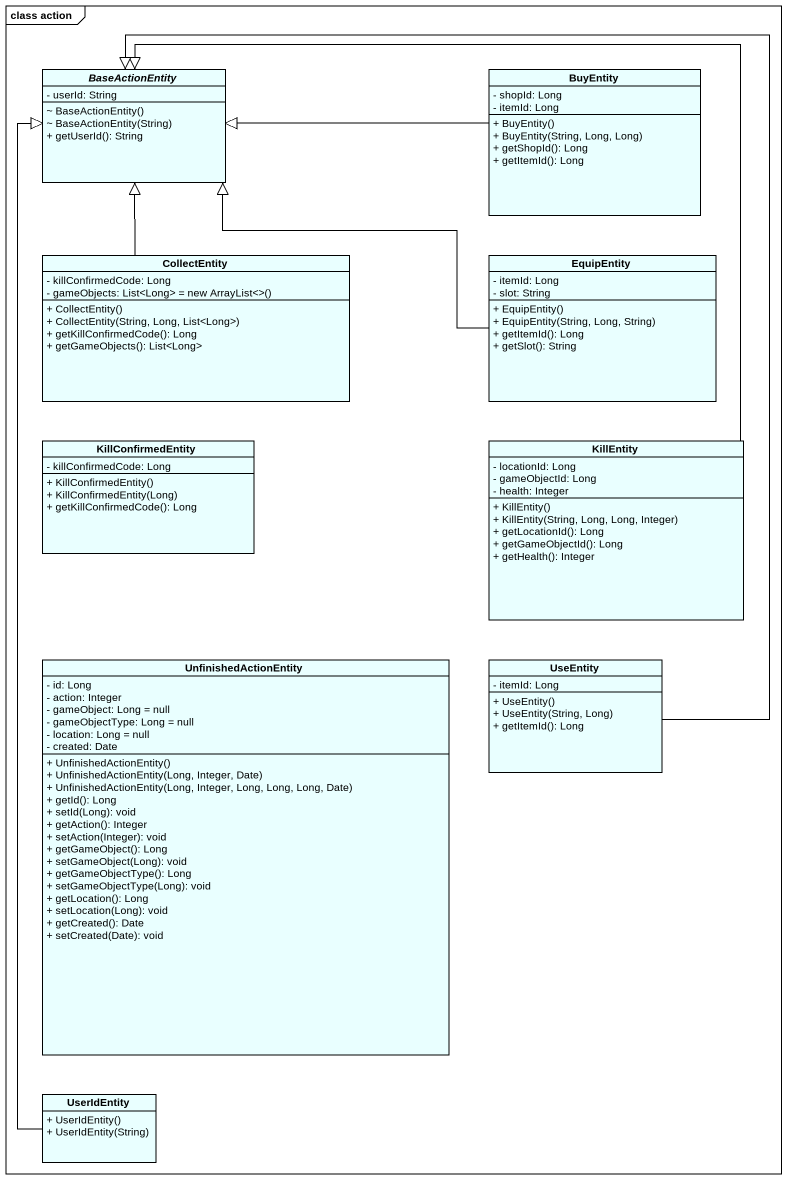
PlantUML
@startuml
mainframe class action
hide circle
hide empty members
skinparam classAttributeIconSize 0
abstract class BaseActionEntity #E9FFFF {
  - userId: String
  ~ BaseActionEntity()
  ~ BaseActionEntity(String)
  + getUserId(): String
}
class BuyEntity #E9FFFF {
  - shopId: Long
  - itemId: Long
  + BuyEntity()
  + BuyEntity(String, Long, Long)
  + getShopId(): Long
  + getItemId(): Long
}
class CollectEntity #E9FFFF {
  - killConfirmedCode: Long
  {field} - gameObjects: List<Long> = new ArrayList<>()
  + CollectEntity()
  + CollectEntity(String, Long, List<Long>)
  + getKillConfirmedCode(): Long
  + getGameObjects(): List<Long>
}
class EquipEntity #E9FFFF {
  - itemId: Long
  - slot: String
  + EquipEntity()
  + EquipEntity(String, Long, String)
  + getItemId(): Long
  + getSlot(): String
}
class KillConfirmedEntity #E9FFFF {
  - killConfirmedCode: Long
  + KillConfirmedEntity()
  + KillConfirmedEntity(Long)
  + getKillConfirmedCode(): Long
}
class KillEntity #E9FFFF {
  - locationId: Long
  - gameObjectId: Long
  - health: Integer
  + KillEntity()
  + KillEntity(String, Long, Long, Integer)
  + getLocationId(): Long
  + getGameObjectId(): Long
  + getHealth(): Integer
}
class UnfinishedActionEntity #E9FFFF {
  - id: Long
  - action: Integer
  - gameObject: Long = null
  - gameObjectType: Long = null
  - location: Long = null
  - created: Date
  + UnfinishedActionEntity()
  + UnfinishedActionEntity(Long, Integer, Date)
  + UnfinishedActionEntity(Long, Integer, Long, Long, Long, Date)
  + getId(): Long
  + setId(Long): void
  + getAction(): Integer
  + setAction(Integer): void
  + getGameObject(): Long
  + setGameObject(Long): void
  + getGameObjectType(): Long
  + setGameObjectType(Long): void
  + getLocation(): Long
  + setLocation(Long): void
  + getCreated(): Date
  + setCreated(Date): void
}
class UseEntity #E9FFFF {
  - itemId: Long
  + UseEntity()
  + UseEntity(String, Long)
  + getItemId(): Long
}
class UserIdEntity #E9FFFF {
  + UserIdEntity()
  + UserIdEntity(String)
}
BuyEntity -left-|> BaseActionEntity
CollectEntity -up-|> BaseActionEntity
EquipEntity -left-|> BaseActionEntity
KillEntity -up-|> BaseActionEntity
UseEntity -up-|> BaseActionEntity
UserIdEntity -up-|> BaseActionEntity
@enduml
